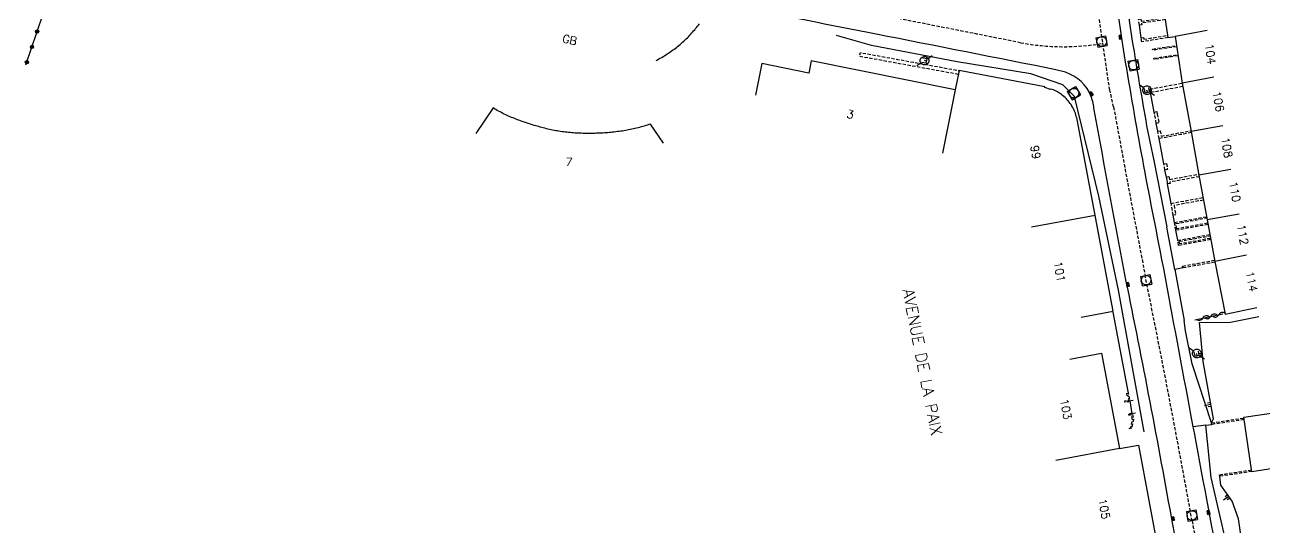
# Model space of a CAD drawing. Extents: x 154000 to 155000, y 119999 to 121001.
# Drawn here: x 153999.8 to 154191.4, y 120564.9 to 120642.5 of the extents above; entities that cross this region are included whole.
import ezdxf
from ezdxf.enums import TextEntityAlignment as Align

# ---------------------------------------------------------------- set-up
doc = ezdxf.new("R2010")
doc.units = 0
doc.header["$MEASUREMENT"] = 0
doc.linetypes.add('DASHED', pattern=[0.75, 0.5, -0.25])
doc.layers.get('0').update_dxf_attribs({"linetype": 'CONTINUOUS'})
for name, color, linetype in [('W0001', 6, 'DASHED'), ('W0008', 7, 'CONTINUOUS'), ('W0100', 7, 'CONTINUOUS'), ('W0105', 7, 'CONTINUOUS'), ('W0112', 1, 'DASHED'), ('W0211', 2, 'CONTINUOUS'), ('W0310', 3, 'CONTINUOUS'), ('W0322', 7, 'CONTINUOUS'), ('W0330', 7, 'CONTINUOUS'), ('W0334', 7, 'CONTINUOUS'), ('W0400', 7, 'CONTINUOUS'), ('W0420', 7, 'CONTINUOUS'), ('W0471', 7, 'CONTINUOUS'), ('W0984', 7, 'CONTINUOUS'), ('W0989', 7, 'CONTINUOUS'), ('W0991', 7, 'CONTINUOUS'), ('W1102', 7, 'CONTINUOUS')]:
    doc.layers.add(name, color=color, linetype=linetype)
doc.styles.get("Standard").update_dxf_attribs({"font": 'romans.shx'})

# ---------------------------------------------------------------- blocks, each defined once
blk = doc.blocks.new('T420')
for p, q in [((0.75, 0.75), (-0.75, 0.75)), ((-0.75, 0.75), (-0.75, -0.75)), ((0.75, 0.75), (0.75, -0.75)), ((0.75, -0.75), (-0.75, -0.75))]:
    blk.add_line(p, q)
blk.add_ellipse((0, 0), major_axis=(-0.53, 0.53), ratio=1, start_param=3.926991, end_param=10.210176)
blk = doc.blocks.new('T400')
for p, q in [((-0.15, 0.3), (0.15, 0.3)), ((-0.15, -0.25), (-0.15, 0.3)), ((-0.15, 0.15), (0.15, 0.15)), ((-0.15, 0), (0.15, 0)), ((0.15, 0.3), (0.15, -0.25)), ((-0.15, -0.15), (0.15, -0.15)), ((-0.15, -0.25), (-0.15, -0.3)), ((-0.15, -0.3), (0.15, -0.3)), ((0.15, -0.3), (0.15, -0.25))]:
    blk.add_line(p, q)
blk = doc.blocks.new('T471')
for p, q in [((-0.333334, 0.333334), (-0.333334, -0.333334)), ((-0.333334, 0.333334), (0.333334, 0.333334)), ((-0.333334, 0), (0, 0)), ((0.500001, 0.500001), (1.000002, 1.000002)), ((-0.500001, -0.500001), (-1.000002, -1.000002)), ((-0.333334, -0.333334), (0.333334, -0.333334))]:
    blk.add_line(p, q)
blk.add_ellipse((0, 0), major_axis=(0.471405, 0.471405), ratio=1, start_param=5.4977871438, end_param=11.780972451)
blk = doc.blocks.new('t211o')
at = {"color": 0, "linetype": 'Continuous'}
for p, q in [((-0.29, 0.5), (-0.29, 0)), ((0, 1), (0, 0)), ((0.29, 0.5), (0.29, 0))]:
    blk.add_line(p, q, dxfattribs=at)
blk = doc.blocks.new('t310o')
at = {"color": 0, "linetype": 'Continuous'}
for centre, start, end in [((-0.5, 0.38), 216.8699, 323.1304), ((0.5, -0.37), 36.8699, 143.1303)]:
    blk.add_arc(centre, 0.625, start, end, dxfattribs=at)
blk = doc.blocks.new('t322o')
at = {"color": 0, "linetype": 'Continuous'}
for radius in [0.25, 0.15]:
    blk.add_circle((0, 0), radius, dxfattribs=at)
blk = doc.blocks.new('t105o')
for p, q in [((-0.5, 0), (0.5, 0)), ((0.5, 0), (0.2, 0.1)), ((0.5, 0), (0.2, -0.1))]:
    blk.add_line(p, q)

msp = doc.modelspace()

# ---------------------------------------------------------------- linework, layer by layer
at = {"layer": 'W0001'}
for points in [[(154188.48, 120521), (154188.22, 120522.69, -0.002237), (154180.21, 120565.86, 0.005874), (154172.96, 120603.72, -0.001715), (154168.08, 120629.83), (154167.48, 120632.44), (154164.94, 120649.74, -0.000154), (154161.58, 120673.05, -0.000048), (154158.46, 120694.57, -0.00056), (154152.46, 120736.62), (154150.41, 120749.38), (154149.52, 120757.23), (154147.34, 120773.4, -0.006992), (154143.76, 120798.73, 0.002431), (154138.54, 120834.8, 0.000993), (154131.93, 120882.34), (154130.04, 120896.03, -0.01935), (154128.67, 120908.89, -0.040177), (154128.99, 120922.32, -0.01689), (154130.6, 120931.84, -0.005976), (154134.83, 120947.58, -0.001183), (154144.34, 120982.51), (154144.95, 120984.54)], [(154166.42, 120639.66, -0.088967), (154153.71, 120639.75, 0.000029), (154132, 120644.04, 0.000039), (154132, 120644.04, 0.000523), (154110.68, 120648.23, -0.00008), (154092.27, 120651.86, -0.002838), (154056.28, 120659.04), (154044.12, 120661.4), (154021.13, 120666.16), (154004.46, 120668.74)]]:
    msp.add_lwpolyline(points, format="xyb", dxfattribs=at)
at = {"layer": 'W0008', "flags": 128}
msp.add_lwpolyline([(154191.46, 120521.58), (154191.25, 120523.23, 0.003133), (154183.82, 120562.12, -0.000654), (154175.29, 120607.7, -0.010358), (154169.45, 120639.77, -0.000223), (154164.58, 120673.49, -0.000048), (154161.46, 120695, -0.00056), (154155.46, 120737.07), (154152.1, 120758.03), (154151.26, 120773.81, -0.007053), (154147.65, 120799.25, 0.002431), (154142.43, 120835.36, 0.000993), (154135.82, 120882.89), (154133.93, 120896.58, -0.019339), (154132.59, 120909.14, -0.039928), (154132.89, 120921.86, -0.01661), (154134.43, 120930.96, -0.005948), (154138.62, 120946.53, -0.001184), (154148.13, 120981.47), (154148.85, 120983.83)], format="xyb", dxfattribs=at)
at = {"layer": 'W0008'}
msp.add_lwpolyline([(154185.48, 120520.42), (154185.23, 120522.16, -0.002235), (154177.23, 120565.32, 0.005877), (154169.99, 120603.13, -0.001722), (154165.08, 120629.38, 0.053496), (154164.63, 120631.41, 0.223729), (154160.66, 120635.18), (154159.17, 120635.58, 0.000037), (154131.41, 120641.07, 0.000523), (154110.1, 120645.25, -0.00008), (154091.69, 120648.88, -0.002837), (154055.69, 120656.06), (154040.67, 120658.98), (154040.74, 120659.41), (154034.74, 120660.47), (154021.72, 120662.72), (154013.57, 120663.99, 0.100109), (154010.16, 120663.47, 0.226947), (154005.4, 120658.85, -0.001433), (154000, 120644.42, -0.001433)], format="xyb", dxfattribs=at)
msp.add_lwpolyline([(154163.59, 120633.18), (154163.59, 120633.18)], close=True, dxfattribs=at)
at = {"layer": 'W0008', "flags": 128}
msp.add_lwpolyline([(154170.4, 120585.6), (154168.03, 120598.11)], dxfattribs=at)
at = {"layer": 'W0100'}
for points in [[(154171.99, 120706.08), (154167.04, 120705.38), (154169.3, 120689.56), (154171.65, 120673.62), (154172.72, 120666.25), (154174.46, 120654.4), (154175.45, 120647.49), (154176.47, 120640.54), (154177.6, 120640.71), (154178.65, 120633.51), (154180.05, 120626.02), (154181.27, 120619.28), (154181.27, 120619.28), (154182.54, 120612.36), (154183.7, 120605.95), (154185.33, 120597.82), (154190.23, 120598.81)], [(154194.4, 120574.2), (154189.46, 120573.45), (154188.19, 120581.87), (154193.13, 120582.62)]]:
    msp.add_lwpolyline(points, dxfattribs=at)
at = {"layer": 'W0100', "flags": 128}
for points in [[(154097.38, 120637.01), (154097.6, 120637.12), (154097.82, 120637.24), (154098.03, 120637.36), (154098.25, 120637.49), (154098.46, 120637.62), (154098.67, 120637.75), (154098.88, 120637.88), (154099.09, 120638.01), (154099.3, 120638.15), (154099.51, 120638.29), (154099.71, 120638.43), (154099.91, 120638.58), (154100.11, 120638.73), (154100.31, 120638.88), (154100.51, 120639.03), (154100.71, 120639.19), (154100.9, 120639.34), (154101.09, 120639.5), (154101.28, 120639.67), (154101.47, 120639.83), (154101.66, 120640), (154101.84, 120640.17), (154102.03, 120640.34), (154102.21, 120640.51), (154102.38, 120640.68), (154102.55, 120640.85), (154102.71, 120641.03), (154102.87, 120641.21), (154103.03, 120641.39), (154103.18, 120641.57), (154103.34, 120641.75), (154103.49, 120641.94), (154103.64, 120642.12), (154103.79, 120642.3), (154103.93, 120642.49), (154104.07, 120642.67)], [(154163.08, 120597.33), (154168, 120598.25), (154162.44, 120627.89), (154162.38, 120628.13), (154162.32, 120628.37), (154162.25, 120628.61), (154162.17, 120628.85), (154162.08, 120629.08), (154161.98, 120629.3), (154161.87, 120629.53), (154161.76, 120629.75), (154161.64, 120629.97), (154161.51, 120630.18), (154161.37, 120630.38), (154161.23, 120630.58), (154161.07, 120630.77), (154160.91, 120630.95), (154160.74, 120631.13), (154160.57, 120631.3), (154160.38, 120631.46), (154160.19, 120631.62), (154160.01, 120631.76), (154159.81, 120631.89), (154159.62, 120632.02), (154159.41, 120632.14), (154159.21, 120632.25), (154159, 120632.35), (154158.78, 120632.45), (154158.58, 120632.53), (154158.37, 120632.59), (154158.32, 120632.51), (154157.45, 120632.82), (154157.46, 120632.93), (154144.2, 120635.45), (154143.62, 120632.48), (154121.34, 120636.96), (154120.96, 120635.07), (154113.73, 120636.53), (154112.75, 120631.63)], [(154098.5, 120624.23), (154096.5, 120627.18), (154096.27, 120627.1), (154096.03, 120627.02), (154095.79, 120626.94), (154095.55, 120626.87), (154095.31, 120626.8), (154095.07, 120626.73), (154094.83, 120626.67), (154094.59, 120626.6), (154094.35, 120626.54), (154094.11, 120626.48), (154093.87, 120626.43), (154093.62, 120626.38), (154093.38, 120626.32), (154093.13, 120626.28), (154092.89, 120626.23), (154092.65, 120626.19), (154092.4, 120626.15), (154092.15, 120626.11), (154091.91, 120626.07), (154091.66, 120626.04), (154091.41, 120626.01), (154091.16, 120625.98), (154090.91, 120625.95), (154090.66, 120625.92), (154090.41, 120625.9), (154090.15, 120625.88), (154089.9, 120625.85), (154089.65, 120625.83), (154089.4, 120625.82), (154089.15, 120625.8), (154088.9, 120625.78), (154088.64, 120625.77), (154088.39, 120625.76), (154088.14, 120625.75), (154087.89, 120625.74), (154087.64, 120625.74), (154087.38, 120625.73), (154087.13, 120625.73), (154086.88, 120625.73), (154086.63, 120625.73), (154086.38, 120625.73), (154086.13, 120625.74), (154085.87, 120625.75), (154085.62, 120625.76), (154085.37, 120625.77), (154085.12, 120625.78), (154084.87, 120625.8), (154084.61, 120625.81), (154084.36, 120625.83), (154084.11, 120625.86), (154083.86, 120625.88), (154083.61, 120625.91), (154083.35, 120625.94), (154083.1, 120625.97), (154082.86, 120626), (154082.61, 120626.04), (154082.37, 120626.08), (154082.12, 120626.12), (154081.88, 120626.16), (154081.64, 120626.21), (154081.39, 120626.26), (154081.15, 120626.31), (154080.91, 120626.36), (154080.67, 120626.41), (154080.43, 120626.47), (154080.19, 120626.53), (154079.95, 120626.59), (154079.71, 120626.65), (154079.48, 120626.71), (154079.24, 120626.78), (154079, 120626.84), (154078.77, 120626.91), (154078.53, 120626.98), (154078.29, 120627.06), (154078.06, 120627.13), (154077.82, 120627.2), (154077.59, 120627.28), (154077.36, 120627.36), (154077.12, 120627.44), (154076.89, 120627.52), (154076.66, 120627.6), (154076.42, 120627.68), (154076.19, 120627.77), (154075.96, 120627.85), (154075.73, 120627.94), (154075.49, 120628.03), (154075.27, 120628.12), (154075.04, 120628.21), (154074.81, 120628.31), (154074.58, 120628.41), (154074.36, 120628.51), (154074.14, 120628.62), (154073.92, 120628.72), (154073.7, 120628.83), (154073.48, 120628.95), (154073.26, 120629.06), (154073.04, 120629.18), (154072.83, 120629.3), (154072.61, 120629.42), (154072.4, 120629.55), (154072.19, 120629.68), (154069.51, 120625.72)], [(154161.31, 120590.86), (154166.22, 120591.78), (154168.98, 120577.03), (154171.91, 120577.58), (154175.12, 120560.44)], [(154170.97, 120582.42), (154170.63, 120584.4)]]:
    msp.add_lwpolyline(points, dxfattribs=at)
at = {"layer": 'W0112'}
for points in [[(154176.06, 120643.32), (154172.39, 120642.78), (154172.43, 120642.53), (154172.08, 120642.48), (154171.94, 120643.39), (154172.29, 120643.45), (154172.35, 120643.07), (154176.02, 120643.61)], [(154176.47, 120640.54), (154172.43, 120639.89), (154172.33, 120640.5), (154172.68, 120640.56), (154172.73, 120640.29), (154176.42, 120640.89)], [(154177.83, 120639.14), (154174.13, 120638.59), (154174.1, 120638.78), (154177.8, 120639.32)], [(154178.03, 120637.73), (154174.34, 120637.18), (154174.31, 120637.37), (154178.01, 120637.91)], [(154178.75, 120632.97), (154173.78, 120632.04), (154173.68, 120632.58), (154178.65, 120633.51)], [(154180.08, 120625.86), (154175.1, 120624.93), (154174.9, 120626.07), (154175.3, 120626.14), (154175.44, 120625.3), (154180.02, 120626.15)], [(154181.31, 120619.04), (154176.79, 120618.22), (154176.79, 120618.2), (154176.82, 120618.01), (154176.42, 120617.95), (154176.39, 120618.15), (154176.34, 120618.55), (154176.25, 120618.99), (154176.64, 120619.08), (154176.74, 120618.63), (154181.24, 120619.44)], [(154181.97, 120615.43), (154177.42, 120614.6), (154177.68, 120613.17), (154177.28, 120613.1), (154177.01, 120614.71), (154176.95, 120614.92), (154181.9, 120615.83)], [(154182.66, 120611.66), (154177.68, 120610.76), (154177.54, 120611.67), (154177.48, 120611.96), (154182.44, 120612.87)], [(154182.63, 120611.86), (154177.85, 120610.99), (154177.73, 120611.7), (154177.71, 120611.8), (154182.48, 120612.68)], [(154183.09, 120609.32), (154178.13, 120608.42), (154178, 120609.22), (154182.94, 120610.11)], [(154183.05, 120609.51), (154178.29, 120608.65), (154178.23, 120609.06), (154182.98, 120609.92)], [(154183.72, 120605.84), (154178.81, 120604.95), (154178.75, 120605.24), (154183.66, 120606.14)], [(154188.24, 120581.51), (154183.25, 120580.75), (154183.21, 120581), (154188.21, 120581.76)], [(154189.45, 120573.49), (154184.48, 120572.74), (154184.44, 120572.99), (154189.42, 120573.74)]]:
    msp.add_lwpolyline(points, dxfattribs=at)
at = {"layer": 'W0112', "flags": 128}
for points in [[(154144.1, 120634.85), (154128.84, 120637.63), (154128.95, 120638.23), (154144.2, 120635.45)], [(154170.03, 120585.33), (154170.25, 120585.36), (154170.44, 120584.52), (154169.78, 120584.38), (154169.82, 120584.23), (154170.63, 120584.4), (154170.38, 120585.53), (154170.01, 120585.49)], [(154170.52, 120580.19), (154170.74, 120580.23), (154171.02, 120581.48), (154170.86, 120582.26), (154170.34, 120582.14), (154170.31, 120582.27), (154170.31, 120582.27), (154170.97, 120582.42), (154171.15, 120581.48), (154170.84, 120580.11), (154170.54, 120580.06)]]:
    msp.add_lwpolyline(points, close=True, dxfattribs=at)
at = {"layer": 'W0112'}
for points in [[(154174.76, 120629.1), (154174.83, 120628.72), (154175.07, 120627.35), (154174.67, 120627.28), (154174.43, 120628.65), (154174.37, 120629.03)], [(154176.01, 120620.07), (154175.85, 120621.02), (154176.25, 120621.09), (154176.41, 120620.14)]]:
    msp.add_lwpolyline(points, close=True, dxfattribs=at)
at = {"layer": 'W0211'}
for points in [[(154172.82, 120579.62), (154168.85, 120601.49), (154165.78, 120616.03), (154162.04, 120631.43), (154160.24, 120633.27), (154155.27, 120634.92), (154143.92, 120636.78), (154130.67, 120639.3), (154125.28, 120640.86)], [(154183.21, 120581), (154180.22, 120590.13), (154179.17, 120595.22), (154179, 120596.8)], [(154183.21, 120581), (154183.51, 120581.64), (154181.92, 120590.47), (154181.35, 120596.52), (154186.17, 120596.56), (154190.5, 120597.42)], [(154189.75, 120550.18), (154187.36, 120566.17), (154186.42, 120568.92), (154184.65, 120571.4), (154184.51, 120572.75)]]:
    msp.add_lwpolyline(points, dxfattribs=at)
at = {"layer": 'W0310'}
msp.add_lwpolyline([(154180.65, 120596.95), (154184.98, 120597.84)], dxfattribs=at)
at = {"layer": 'W0322'}
msp.add_lwpolyline([(154000, 120636.33), (154003.46, 120646.7), (154007.58, 120659.16), (154015.19, 120661.05), (154018.96, 120660.71), (154031.87, 120658.04), (154054.28, 120653.38), (154066.01, 120651.01)], dxfattribs=at)
at = {"layer": 'W0330'}
msp.add_lwpolyline([(154191.25, 120523.23), (154191.2, 120531.18), (154185.49, 120562.51), (154183.15, 120572.58)], dxfattribs=at)
at = {"layer": 'W0334'}
msp.add_lwpolyline([(154176.34, 120611.3), (154174.36, 120621.55), (154173.24, 120626.91, -0.00423), (154171.02, 120640.01, -0.000223), (154166.15, 120673.72, -0.000008), (154165.61, 120677.45), (154164.97, 120681.86), (154164.24, 120686.36), (154163.03, 120695.02), (154160.06, 120715.73), (154156.96, 120737.41), (154153.53, 120761.53), (154151.77, 120773.73)], format="xyb", dxfattribs=at)
at = {"layer": 'W0334', "flags": 128}
for points in [[(154172.33, 120640.5), (154172.08, 120642.48)], [(154177.53, 120604.69), (154179, 120596.8)], [(154182.33, 120580.65), (154183.25, 120580.75)]]:
    msp.add_lwpolyline(points, dxfattribs=at)
at = {"layer": 'W0334'}
for points in [[(154174.37, 120629.03), (154173.78, 120632.04)], [(154174.9, 120626.07), (154174.67, 120627.28)], [(154175.85, 120621.02), (154175.1, 120624.93)], [(154176.25, 120618.99), (154176.01, 120620.07)], [(154176.95, 120614.92), (154176.42, 120617.95)], [(154177.48, 120611.96), (154177.28, 120613.1)], [(154178.81, 120604.97), (154177.53, 120604.69), (154176.29, 120611.24)], [(154178, 120609.22), (154177.68, 120610.76)], [(154183.15, 120572.58), (154182.33, 120580.65), (154180.38, 120580.39)]]:
    msp.add_lwpolyline(points, dxfattribs=at)
at = {"layer": 'W1102'}
for p, q in [((154182.52, 120641.62), (154177.6, 120640.71)), ((154183.57, 120634.42), (154178.65, 120633.51)), ((154184.96, 120626.92), (154180.05, 120626.02)), ((154186.19, 120620.18), (154181.27, 120619.28)), ((154187.46, 120613.25), (154182.54, 120612.36)), ((154188.6, 120606.94), (154183.7, 120605.95))]:
    msp.add_line(p, q, dxfattribs=at)
at = {"layer": 'W1102', "flags": 128}
for points in [[(154143.62, 120632.48), (154141.64, 120622.68)], [(154165.22, 120613.07), (154155.39, 120611.23)], [(154168.98, 120577.03), (154159.16, 120575.19)]]:
    msp.add_lwpolyline(points, dxfattribs=at)

# ---------------------------------------------------------------- block references
at = {"layer": 'W0105'}
for p, rotation in [((154170.63, 120584.39), 189.4827705908522), ((154170.97, 120582.41), 188.1127118221393)]:
    msp.add_blockref('t105o', p, dxfattribs=dict(at, rotation=rotation))
at = {"layer": 'W0211'}
for p, rotation in [((154181.82, 120591.5), 95.37620788135453), ((154183.11, 120583.89), 100.22272488156), ((154185.88, 120569.68), 125.487845124631)]:
    msp.add_blockref('t211o', p, dxfattribs=dict(at, rotation=rotation))
at = {"layer": 'W0310', "rotation": 11.5760752888456}
for p in [(154181.87, 120597.2), (154183.1, 120597.45), (154184.32, 120597.7)]:
    msp.add_blockref('t310o', p, dxfattribs=at)
at = {"layer": 'W0322', "rotation": 71.5424099945189}
for p in [(154001.72, 120641.48), (154000.93, 120639.11), (154000.14, 120636.74)]:
    msp.add_blockref('t322o', p, dxfattribs=at)
at = {"layer": 'W0400'}
for p, rotation in [((154169.13, 120640.58), 188.2371442405509), ((154164.62, 120631.85), 210.402906471712), ((154170.29, 120602.36), 191.100661463288), ((154177.26, 120566.17), 190.427198158817), ((154182.73, 120567.14), 190.656391420924)]:
    msp.add_blockref('T400', p, dxfattribs=dict(at, rotation=rotation))
at = {"layer": 'W0420'}
for p, rotation in [((154166.23, 120639.92), 100.508356087967), ((154171.17, 120636.28), 100.508356087967), ((154161.95, 120631.96), 120.402906471712), ((154173.1, 120603.05), 100.58145907657), ((154180.18, 120566.69), 98.6608475431627)]:
    msp.add_blockref('T420', p, dxfattribs=dict(at, rotation=rotation))
at = {"layer": 'W0471'}
for p, rotation in [((154138.86, 120636.98), 168.333309194974), ((154173.24, 120632.42), 101.070800144925), ((154180.94, 120591.72), 100.22272488156)]:
    msp.add_blockref('T471', p, dxfattribs=dict(at, rotation=rotation))

# ---------------------------------------------------------------- texts
at = {"layer": 'W0984'}
msp.add_text('GB', height=1.25, rotation=348.652, dxfattribs=at).set_placement((154084.03, 120640.21), align=Align.MIDDLE)
at = {"layer": 'W0989'}
msp.add_text('AVENUE DE LA PAIX', height=1.75, rotation=281.1787, dxfattribs=at).set_placement((154138.55, 120590.39), align=Align.MIDDLE)
at = {"layer": 'W0991'}
for s, rotation, p in [('104', 278.3488, (154183.05, 120638.02)), ('106', 280.5054, (154184.27, 120630.67)), ('3', 348.3049, (154127.39, 120628.69)), ('99', 280.0673, (154156.02, 120622.83)), ('108', 280.2825, (154185.58, 120623.55)), ('7', 354.6216, (154083.9, 120621.33)), ('110', 280.3774, (154186.82, 120616.72)), ('112', 280.2815, (154188.03, 120610.09)), ('101', 280.6213, (154159.73, 120604.37)), ('114', 281.3111, (154189.41, 120602.87)), ('103', 280.6076, (154160.72, 120583.12)), ('105', 280.6076, (154166.63, 120567.72))]:
    msp.add_text(s, height=1.25, rotation=rotation, dxfattribs=at).set_placement(p, align=Align.MIDDLE)

doc.saveas('drawing.dxf')
